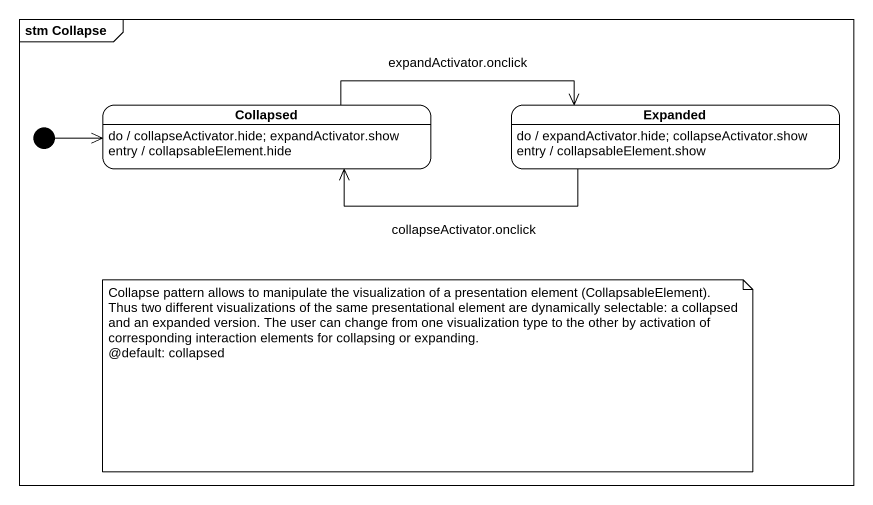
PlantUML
@startuml
mainframe stm Collapse
hide empty description
state Collapsed
Collapsed : do / collapseActivator.hide; expandActivator.show
Collapsed : entry / collapsableElement.hide
state Expanded
Expanded : do / expandActivator.hide; collapseActivator.show
Expanded : entry / collapsableElement.show
[*] -right-> Collapsed
Collapsed -right-> Expanded : expandActivator.onclick
Expanded -left-> Collapsed : collapseActivator.onclick
note as N1
  Collapse pattern allows to manipulate the visualization of a presentation element (CollapsableElement). Thus two different visualizations of the same presentational element are dynamically selectable: a collapsed and an expanded version. The user can change from one visualization type to the other by activation of corresponding interaction elements for collapsing or expanding.
  ~@default: collapsed
end note
@enduml
